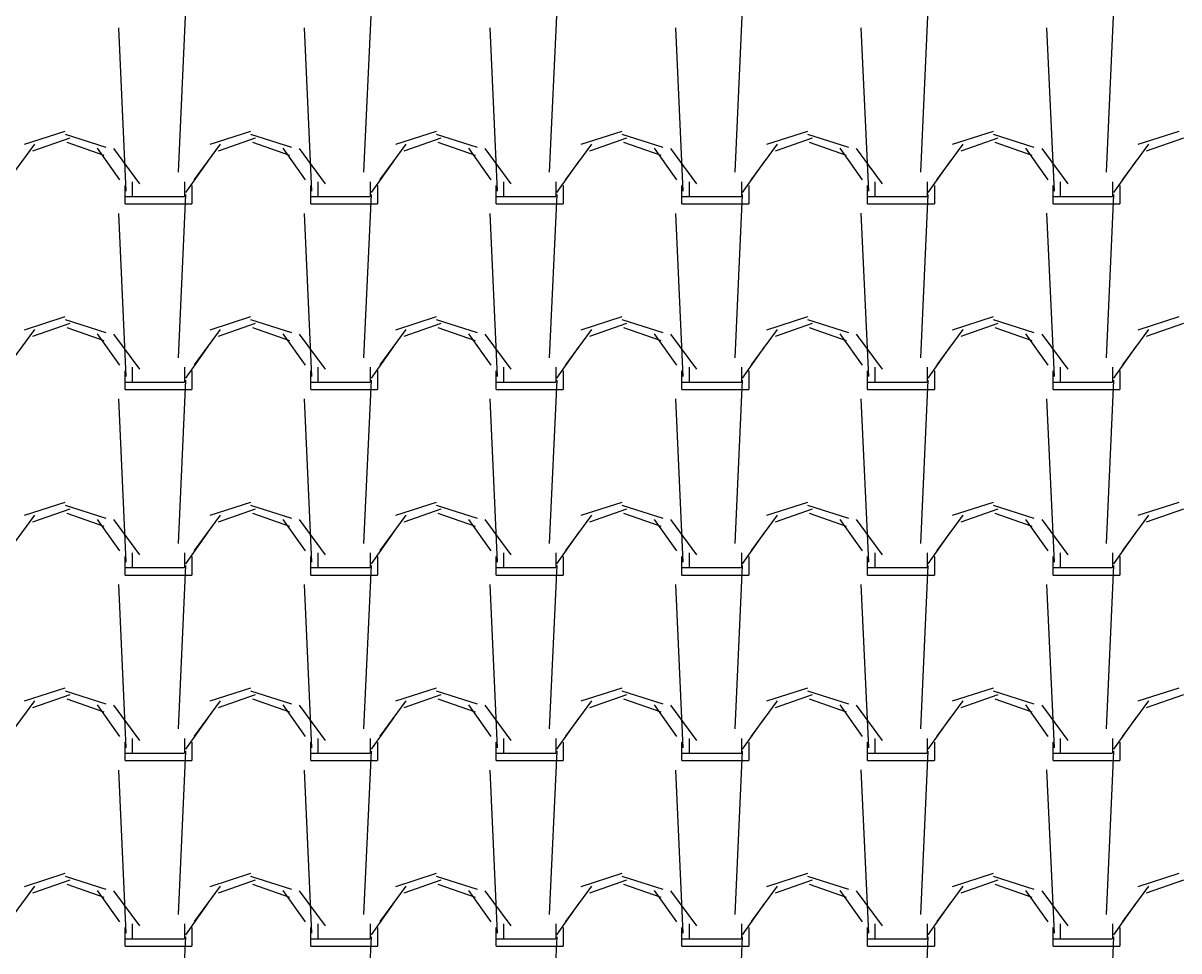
# Model space of a CAD drawing. Header units: millimetres. Extents: x 3923 to 4007, y 744 to 863.
# Drawn here: x 3935.642 to 3937.211, y 829.659 to 830.919 of the extents above; entities that cross this region are included whole.
import ezdxf

# ---------------------------------------------------------------- set-up
doc = ezdxf.new("R2010")
doc.units = ezdxf.units.MM
doc.layers.add('-HIDRO', color=8, linetype='Continuous')

msp = doc.modelspace()

# ---------------------------------------------------------------- linework, layer by layer
at = {"layer": '-HIDRO', "linetype": 'Continuous'}
for p, q in [((3935.853, 830.7168), (3935.8631, 830.9385)), ((3936.105, 830.7167), (3936.1151, 830.9385)), ((3936.357, 830.7167), (3936.3671, 830.9385)), ((3936.609, 830.7167), (3936.6191, 830.9385)), ((3936.861, 830.7167), (3936.8711, 830.9385)), ((3937.113, 830.7167), (3937.1231, 830.9385)), ((3935.7823, 830.6911), (3935.7722, 830.9128)), ((3936.0343, 830.6911), (3936.0242, 830.9128)), ((3936.2863, 830.6911), (3936.2762, 830.9128)), ((3936.5383, 830.6911), (3936.5282, 830.9128)), ((3936.7903, 830.6911), (3936.7802, 830.9129)), ((3937.0423, 830.6911), (3937.0322, 830.9129)), ((3935.6991, 830.7721), (3935.6436, 830.7544)), ((3935.9511, 830.7721), (3935.8956, 830.7544)), ((3936.2031, 830.7721), (3936.1476, 830.7544)), ((3936.4551, 830.7721), (3936.3996, 830.7544)), ((3936.7071, 830.7721), (3936.6516, 830.7544)), ((3936.9591, 830.7721), (3936.9036, 830.7544)), ((3937.2111, 830.7721), (3937.1556, 830.7544)), ((3935.6579, 830.7549), (3935.6226, 830.707)), ((3935.7055, 830.7631), (3935.6551, 830.7455)), ((3935.7551, 830.7505), (3935.6996, 830.7681)), ((3935.7523, 830.7396), (3935.7019, 830.7572)), ((3935.9099, 830.7549), (3935.8746, 830.707)), ((3935.9575, 830.7631), (3935.9071, 830.7455)), ((3936.0071, 830.7505), (3935.9516, 830.7681)), ((3936.0043, 830.7396), (3935.9539, 830.7572)), ((3936.1619, 830.7549), (3936.1266, 830.707)), ((3936.2095, 830.7631), (3936.1591, 830.7455)), ((3936.2591, 830.7505), (3936.2036, 830.7681)), ((3936.2563, 830.7396), (3936.2059, 830.7572)), ((3936.4139, 830.7549), (3936.3786, 830.707)), ((3936.4615, 830.7631), (3936.4111, 830.7455)), ((3936.5111, 830.7505), (3936.4556, 830.7681)), ((3936.5083, 830.7396), (3936.4579, 830.7572)), ((3936.6659, 830.7549), (3936.6306, 830.707)), ((3936.7135, 830.7631), (3936.6631, 830.7455)), ((3936.7631, 830.7505), (3936.7076, 830.7681)), ((3936.7603, 830.7396), (3936.7099, 830.7572)), ((3936.9179, 830.7549), (3936.8826, 830.707)), ((3936.9655, 830.7631), (3936.9151, 830.7455)), ((3937.0151, 830.7505), (3936.9596, 830.7681)), ((3937.0123, 830.7396), (3936.9619, 830.7572)), ((3937.1699, 830.7549), (3937.1346, 830.707)), ((3937.2175, 830.7631), (3937.1671, 830.7455)), ((3935.7737, 830.7065), (3935.7434, 830.7493)), ((3935.8009, 830.7011), (3935.7656, 830.749)), ((3936.0257, 830.7065), (3935.9954, 830.7493)), ((3936.0529, 830.7011), (3936.0176, 830.749)), ((3936.2777, 830.7065), (3936.2474, 830.7493)), ((3936.3049, 830.7011), (3936.2696, 830.749)), ((3936.5297, 830.7065), (3936.4994, 830.7493)), ((3936.5569, 830.7011), (3936.5216, 830.749)), ((3936.7817, 830.7065), (3936.7514, 830.7493)), ((3936.8089, 830.7011), (3936.7736, 830.749)), ((3937.0337, 830.7065), (3937.0034, 830.7493)), ((3937.0609, 830.7011), (3937.0256, 830.749)), ((3935.8929, 830.7319), (3935.8626, 830.6891)), ((3936.1449, 830.7319), (3936.1146, 830.6891)), ((3936.3969, 830.7319), (3936.3666, 830.6891)), ((3936.6489, 830.7319), (3936.6186, 830.6891)), ((3936.9009, 830.7319), (3936.8706, 830.6891)), ((3937.1529, 830.7319), (3937.1226, 830.6891)), ((3935.7807, 830.6736), (3935.7807, 830.6988)), ((3935.7908, 830.6837), (3935.7908, 830.7038)), ((3935.8614, 830.7038), (3935.8614, 830.6837)), ((3935.8714, 830.6988), (3935.8714, 830.6736)), ((3936.0327, 830.6736), (3936.0327, 830.6988)), ((3936.0428, 830.6837), (3936.0428, 830.7038)), ((3936.1134, 830.7038), (3936.1134, 830.6837)), ((3936.1234, 830.6988), (3936.1234, 830.6736)), ((3936.2847, 830.6736), (3936.2847, 830.6988)), ((3936.2948, 830.6837), (3936.2948, 830.7038)), ((3936.3654, 830.7038), (3936.3654, 830.6837)), ((3936.3754, 830.6988), (3936.3754, 830.6736)), ((3936.5367, 830.6736), (3936.5367, 830.6988)), ((3936.5468, 830.6837), (3936.5468, 830.7038)), ((3936.6174, 830.7038), (3936.6174, 830.6837)), ((3936.6274, 830.6988), (3936.6274, 830.6736)), ((3936.7887, 830.6736), (3936.7887, 830.6988)), ((3936.7988, 830.6837), (3936.7988, 830.7038)), ((3936.8694, 830.7038), (3936.8694, 830.6837)), ((3936.8794, 830.6988), (3936.8794, 830.6736)), ((3937.0407, 830.6736), (3937.0407, 830.6988)), ((3937.0508, 830.6837), (3937.0508, 830.7038)), ((3937.1214, 830.7038), (3937.1214, 830.6837)), ((3937.1314, 830.6988), (3937.1314, 830.6736)), ((3935.7807, 830.6837), (3935.7908, 830.6837)), ((3935.7908, 830.6837), (3935.8614, 830.6837)), ((3935.853, 830.4648), (3935.8631, 830.6865)), ((3936.0327, 830.6837), (3936.0428, 830.6837)), ((3936.0428, 830.6837), (3936.1134, 830.6837)), ((3936.105, 830.4647), (3936.1151, 830.6865)), ((3936.2847, 830.6837), (3936.2948, 830.6837)), ((3936.2948, 830.6837), (3936.3654, 830.6837)), ((3936.357, 830.4647), (3936.3671, 830.6865)), ((3936.5367, 830.6837), (3936.5468, 830.6837)), ((3936.5468, 830.6837), (3936.6174, 830.6837)), ((3936.609, 830.4647), (3936.6191, 830.6865)), ((3936.7887, 830.6837), (3936.7988, 830.6837)), ((3936.7988, 830.6837), (3936.8694, 830.6837)), ((3936.861, 830.4647), (3936.8711, 830.6865)), ((3937.0407, 830.6837), (3937.0508, 830.6837)), ((3937.0508, 830.6837), (3937.1214, 830.6837)), ((3937.113, 830.4647), (3937.1231, 830.6865)), ((3935.7823, 830.4391), (3935.7722, 830.6608)), ((3935.7807, 830.6736), (3935.7908, 830.6736)), ((3935.7908, 830.6736), (3935.8714, 830.6736)), ((3936.0343, 830.4391), (3936.0242, 830.6608)), ((3936.0327, 830.6736), (3936.0428, 830.6736)), ((3936.0428, 830.6736), (3936.1234, 830.6736)), ((3936.2863, 830.4391), (3936.2762, 830.6608)), ((3936.2847, 830.6736), (3936.2948, 830.6736)), ((3936.2948, 830.6736), (3936.3754, 830.6736)), ((3936.5383, 830.4391), (3936.5282, 830.6608)), ((3936.5367, 830.6736), (3936.5468, 830.6736)), ((3936.5468, 830.6736), (3936.6274, 830.6736)), ((3936.7903, 830.4391), (3936.7802, 830.6609)), ((3936.7887, 830.6736), (3936.7988, 830.6736)), ((3936.7988, 830.6736), (3936.8794, 830.6736)), ((3937.0423, 830.4391), (3937.0322, 830.6609)), ((3937.0407, 830.6736), (3937.0508, 830.6736)), ((3937.0508, 830.6736), (3937.1314, 830.6736)), ((3935.6991, 830.5201), (3935.6436, 830.5024)), ((3935.9511, 830.5201), (3935.8956, 830.5024)), ((3936.2031, 830.5201), (3936.1476, 830.5024)), ((3936.4551, 830.5201), (3936.3996, 830.5024)), ((3936.7071, 830.5201), (3936.6516, 830.5024)), ((3936.9591, 830.5201), (3936.9036, 830.5024)), ((3937.2111, 830.5201), (3937.1556, 830.5024)), ((3935.7055, 830.5111), (3935.6551, 830.4935)), ((3935.7551, 830.4985), (3935.6996, 830.5161)), ((3935.7523, 830.4876), (3935.7019, 830.5052)), ((3935.9575, 830.5111), (3935.9071, 830.4935)), ((3936.0071, 830.4985), (3935.9516, 830.5161)), ((3936.0043, 830.4876), (3935.9539, 830.5052)), ((3936.2095, 830.5111), (3936.1591, 830.4935)), ((3936.2591, 830.4985), (3936.2036, 830.5161)), ((3936.2563, 830.4876), (3936.2059, 830.5052)), ((3936.4615, 830.5111), (3936.4111, 830.4935)), ((3936.5111, 830.4985), (3936.4556, 830.5161)), ((3936.5083, 830.4876), (3936.4579, 830.5052)), ((3936.7135, 830.5111), (3936.6631, 830.4935)), ((3936.7631, 830.4985), (3936.7076, 830.5161)), ((3936.7603, 830.4876), (3936.7099, 830.5052)), ((3936.9655, 830.5111), (3936.9151, 830.4935)), ((3937.0151, 830.4985), (3936.9596, 830.5161)), ((3937.0123, 830.4876), (3936.9619, 830.5052)), ((3937.2175, 830.5111), (3937.1671, 830.4935)), ((3935.6579, 830.5029), (3935.6226, 830.455)), ((3935.7737, 830.4545), (3935.7434, 830.4973)), ((3935.8009, 830.4491), (3935.7656, 830.497)), ((3935.9099, 830.5029), (3935.8746, 830.455)), ((3936.0257, 830.4545), (3935.9954, 830.4973)), ((3936.0529, 830.4491), (3936.0176, 830.497)), ((3936.1619, 830.5029), (3936.1266, 830.455)), ((3936.2777, 830.4545), (3936.2474, 830.4973)), ((3936.3049, 830.4491), (3936.2696, 830.497)), ((3936.4139, 830.5029), (3936.3786, 830.455)), ((3936.5297, 830.4545), (3936.4994, 830.4973)), ((3936.5569, 830.4491), (3936.5216, 830.497)), ((3936.6659, 830.5029), (3936.6306, 830.455)), ((3936.7817, 830.4545), (3936.7514, 830.4973)), ((3936.8089, 830.4491), (3936.7736, 830.497)), ((3936.9179, 830.5029), (3936.8826, 830.455)), ((3937.0337, 830.4545), (3937.0034, 830.4973)), ((3937.0609, 830.4491), (3937.0256, 830.497)), ((3937.1699, 830.5029), (3937.1346, 830.455)), ((3935.8929, 830.4799), (3935.8626, 830.4371)), ((3936.1449, 830.4799), (3936.1146, 830.4371)), ((3936.3969, 830.4799), (3936.3666, 830.4371)), ((3936.6489, 830.4799), (3936.6186, 830.4371)), ((3936.9009, 830.4799), (3936.8706, 830.4371)), ((3937.1529, 830.4799), (3937.1226, 830.4371)), ((3935.7807, 830.4216), (3935.7807, 830.4468)), ((3935.7908, 830.4317), (3935.7908, 830.4518)), ((3935.8614, 830.4518), (3935.8614, 830.4317)), ((3935.8714, 830.4468), (3935.8714, 830.4216)), ((3936.0327, 830.4216), (3936.0327, 830.4468)), ((3936.0428, 830.4317), (3936.0428, 830.4518)), ((3936.1134, 830.4518), (3936.1134, 830.4317)), ((3936.1234, 830.4468), (3936.1234, 830.4216)), ((3936.2847, 830.4216), (3936.2847, 830.4468)), ((3936.2948, 830.4317), (3936.2948, 830.4518)), ((3936.3654, 830.4518), (3936.3654, 830.4317)), ((3936.3754, 830.4468), (3936.3754, 830.4216)), ((3936.5367, 830.4216), (3936.5367, 830.4468)), ((3936.5468, 830.4317), (3936.5468, 830.4518)), ((3936.6174, 830.4518), (3936.6174, 830.4317)), ((3936.6274, 830.4468), (3936.6274, 830.4216)), ((3936.7887, 830.4216), (3936.7887, 830.4468)), ((3936.7988, 830.4317), (3936.7988, 830.4518)), ((3936.8694, 830.4518), (3936.8694, 830.4317)), ((3936.8794, 830.4468), (3936.8794, 830.4216)), ((3937.0407, 830.4216), (3937.0407, 830.4468)), ((3937.0508, 830.4317), (3937.0508, 830.4518)), ((3937.1214, 830.4518), (3937.1214, 830.4317)), ((3937.1314, 830.4468), (3937.1314, 830.4216)), ((3935.7807, 830.4317), (3935.7908, 830.4317)), ((3935.7908, 830.4317), (3935.8614, 830.4317)), ((3935.853, 830.2127), (3935.8631, 830.4345)), ((3936.0327, 830.4317), (3936.0428, 830.4317)), ((3936.0428, 830.4317), (3936.1134, 830.4317)), ((3936.105, 830.2127), (3936.1151, 830.4345)), ((3936.2847, 830.4317), (3936.2948, 830.4317)), ((3936.2948, 830.4317), (3936.3654, 830.4317)), ((3936.357, 830.2127), (3936.3671, 830.4345)), ((3936.5367, 830.4317), (3936.5468, 830.4317)), ((3936.5468, 830.4317), (3936.6174, 830.4317)), ((3936.609, 830.2127), (3936.6191, 830.4345)), ((3936.7887, 830.4317), (3936.7988, 830.4317)), ((3936.7988, 830.4317), (3936.8694, 830.4317)), ((3936.861, 830.2127), (3936.8711, 830.4345)), ((3937.0407, 830.4317), (3937.0508, 830.4317)), ((3937.0508, 830.4317), (3937.1214, 830.4317)), ((3937.113, 830.2127), (3937.1231, 830.4345)), ((3935.7807, 830.4216), (3935.7908, 830.4216)), ((3935.7908, 830.4216), (3935.8714, 830.4216)), ((3936.0327, 830.4216), (3936.0428, 830.4216)), ((3936.0428, 830.4216), (3936.1234, 830.4216)), ((3936.2847, 830.4216), (3936.2948, 830.4216)), ((3936.2948, 830.4216), (3936.3754, 830.4216)), ((3936.5367, 830.4216), (3936.5468, 830.4216)), ((3936.5468, 830.4216), (3936.6274, 830.4216)), ((3936.7887, 830.4216), (3936.7988, 830.4216)), ((3936.7988, 830.4216), (3936.8794, 830.4216)), ((3937.0407, 830.4216), (3937.0508, 830.4216)), ((3937.0508, 830.4216), (3937.1314, 830.4216)), ((3935.7823, 830.1871), (3935.7722, 830.4088)), ((3936.0343, 830.1871), (3936.0242, 830.4088)), ((3936.2863, 830.1871), (3936.2762, 830.4088)), ((3936.5383, 830.1871), (3936.5282, 830.4088)), ((3936.7903, 830.1871), (3936.7802, 830.4089)), ((3937.0423, 830.1871), (3937.0322, 830.4089)), ((3935.6991, 830.2681), (3935.6436, 830.2504)), ((3935.7055, 830.2591), (3935.6551, 830.2415)), ((3935.7551, 830.2465), (3935.6996, 830.2641)), ((3935.7523, 830.2356), (3935.7019, 830.2532)), ((3935.9511, 830.2681), (3935.8956, 830.2504)), ((3935.9575, 830.2591), (3935.9071, 830.2415)), ((3936.0071, 830.2465), (3935.9516, 830.2641)), ((3936.0043, 830.2356), (3935.9539, 830.2532)), ((3936.2031, 830.2681), (3936.1476, 830.2504)), ((3936.2095, 830.2591), (3936.1591, 830.2415)), ((3936.2591, 830.2465), (3936.2036, 830.2641)), ((3936.2563, 830.2356), (3936.2059, 830.2532)), ((3936.4551, 830.2681), (3936.3996, 830.2504)), ((3936.4615, 830.2591), (3936.4111, 830.2415)), ((3936.5111, 830.2465), (3936.4556, 830.2641)), ((3936.5083, 830.2356), (3936.4579, 830.2532)), ((3936.7071, 830.2681), (3936.6516, 830.2504)), ((3936.7135, 830.2591), (3936.6631, 830.2415)), ((3936.7631, 830.2465), (3936.7076, 830.2641)), ((3936.7603, 830.2356), (3936.7099, 830.2532)), ((3936.9591, 830.2681), (3936.9036, 830.2504)), ((3936.9655, 830.2591), (3936.9151, 830.2415)), ((3937.0151, 830.2465), (3936.9596, 830.2641)), ((3937.0123, 830.2356), (3936.9619, 830.2532)), ((3937.2111, 830.2681), (3937.1556, 830.2504)), ((3937.2175, 830.2591), (3937.1671, 830.2415)), ((3935.6579, 830.2509), (3935.6226, 830.203)), ((3935.7737, 830.2025), (3935.7434, 830.2453)), ((3935.8009, 830.1971), (3935.7656, 830.245)), ((3935.9099, 830.2509), (3935.8746, 830.203)), ((3936.0257, 830.2025), (3935.9954, 830.2453)), ((3936.0529, 830.1971), (3936.0176, 830.245)), ((3936.1619, 830.2509), (3936.1266, 830.203)), ((3936.2777, 830.2025), (3936.2474, 830.2453)), ((3936.3049, 830.1971), (3936.2696, 830.245)), ((3936.4139, 830.2509), (3936.3786, 830.203)), ((3936.5297, 830.2025), (3936.4994, 830.2453)), ((3936.5569, 830.1971), (3936.5216, 830.245)), ((3936.6659, 830.2509), (3936.6306, 830.203)), ((3936.7817, 830.2025), (3936.7514, 830.2453)), ((3936.8089, 830.1971), (3936.7736, 830.245)), ((3936.9179, 830.2509), (3936.8826, 830.203)), ((3937.0337, 830.2025), (3937.0034, 830.2453)), ((3937.0609, 830.1971), (3937.0256, 830.245)), ((3937.1699, 830.2509), (3937.1346, 830.203)), ((3935.8929, 830.2279), (3935.8626, 830.1851)), ((3936.1449, 830.2279), (3936.1146, 830.1851)), ((3936.3969, 830.2279), (3936.3666, 830.1851)), ((3936.6489, 830.2279), (3936.6186, 830.1851)), ((3936.9009, 830.2279), (3936.8706, 830.1851)), ((3937.1529, 830.2279), (3937.1226, 830.1851)), ((3935.7807, 830.1696), (3935.7807, 830.1948)), ((3935.7908, 830.1797), (3935.7908, 830.1998)), ((3935.8614, 830.1998), (3935.8614, 830.1797)), ((3935.8714, 830.1948), (3935.8714, 830.1696)), ((3936.0327, 830.1696), (3936.0327, 830.1948)), ((3936.0428, 830.1797), (3936.0428, 830.1998)), ((3936.1134, 830.1998), (3936.1134, 830.1797)), ((3936.1234, 830.1948), (3936.1234, 830.1696)), ((3936.2847, 830.1696), (3936.2847, 830.1948)), ((3936.2948, 830.1797), (3936.2948, 830.1998)), ((3936.3654, 830.1998), (3936.3654, 830.1797)), ((3936.3754, 830.1948), (3936.3754, 830.1696)), ((3936.5367, 830.1696), (3936.5367, 830.1948)), ((3936.5468, 830.1797), (3936.5468, 830.1998)), ((3936.6174, 830.1998), (3936.6174, 830.1797)), ((3936.6274, 830.1948), (3936.6274, 830.1696)), ((3936.7887, 830.1696), (3936.7887, 830.1948)), ((3936.7988, 830.1797), (3936.7988, 830.1998)), ((3936.8694, 830.1998), (3936.8694, 830.1797)), ((3936.8794, 830.1948), (3936.8794, 830.1696)), ((3937.0407, 830.1696), (3937.0407, 830.1948)), ((3937.0508, 830.1797), (3937.0508, 830.1998)), ((3937.1214, 830.1998), (3937.1214, 830.1797)), ((3937.1314, 830.1948), (3937.1314, 830.1696)), ((3935.7807, 830.1797), (3935.7908, 830.1797)), ((3935.7908, 830.1797), (3935.8614, 830.1797)), ((3935.853, 829.9607), (3935.8631, 830.1825)), ((3936.0327, 830.1797), (3936.0428, 830.1797)), ((3936.0428, 830.1797), (3936.1134, 830.1797)), ((3936.105, 829.9607), (3936.1151, 830.1825)), ((3936.2847, 830.1797), (3936.2948, 830.1797)), ((3936.2948, 830.1797), (3936.3654, 830.1797)), ((3936.357, 829.9607), (3936.3671, 830.1825)), ((3936.5367, 830.1797), (3936.5468, 830.1797)), ((3936.5468, 830.1797), (3936.6174, 830.1797)), ((3936.609, 829.9607), (3936.6191, 830.1825)), ((3936.7887, 830.1797), (3936.7988, 830.1797)), ((3936.7988, 830.1797), (3936.8694, 830.1797)), ((3936.861, 829.9607), (3936.8711, 830.1825)), ((3937.0407, 830.1797), (3937.0508, 830.1797)), ((3937.0508, 830.1797), (3937.1214, 830.1797)), ((3937.113, 829.9607), (3937.1231, 830.1825)), ((3935.7807, 830.1696), (3935.7908, 830.1696)), ((3935.7908, 830.1696), (3935.8714, 830.1696)), ((3936.0327, 830.1696), (3936.0428, 830.1696)), ((3936.0428, 830.1696), (3936.1234, 830.1696)), ((3936.2847, 830.1696), (3936.2948, 830.1696)), ((3936.2948, 830.1696), (3936.3754, 830.1696)), ((3936.5367, 830.1696), (3936.5468, 830.1696)), ((3936.5468, 830.1696), (3936.6274, 830.1696)), ((3936.7887, 830.1696), (3936.7988, 830.1696)), ((3936.7988, 830.1696), (3936.8794, 830.1696)), ((3937.0407, 830.1696), (3937.0508, 830.1696)), ((3937.0508, 830.1696), (3937.1314, 830.1696)), ((3935.7823, 829.9351), (3935.7722, 830.1568)), ((3936.0343, 829.9351), (3936.0242, 830.1568)), ((3936.2863, 829.9351), (3936.2762, 830.1568)), ((3936.5383, 829.9351), (3936.5282, 830.1568)), ((3936.7903, 829.9351), (3936.7802, 830.1569)), ((3937.0423, 829.9351), (3937.0322, 830.1569)), ((3935.6991, 830.0161), (3935.6436, 829.9984)), ((3935.7055, 830.0071), (3935.6551, 829.9895)), ((3935.7551, 829.9945), (3935.6996, 830.0121)), ((3935.9511, 830.0161), (3935.8956, 829.9984)), ((3935.9575, 830.0071), (3935.9071, 829.9895)), ((3936.0071, 829.9945), (3935.9516, 830.0121)), ((3936.2031, 830.0161), (3936.1476, 829.9984)), ((3936.2095, 830.0071), (3936.1591, 829.9895)), ((3936.2591, 829.9945), (3936.2036, 830.0121)), ((3936.4551, 830.0161), (3936.3996, 829.9984)), ((3936.4615, 830.0071), (3936.4111, 829.9895)), ((3936.5111, 829.9945), (3936.4556, 830.0121)), ((3936.7071, 830.0161), (3936.6516, 829.9984)), ((3936.7135, 830.0071), (3936.6631, 829.9895)), ((3936.7631, 829.9945), (3936.7076, 830.0121)), ((3936.9591, 830.0161), (3936.9036, 829.9984)), ((3936.9655, 830.0071), (3936.9151, 829.9895)), ((3937.0151, 829.9945), (3936.9596, 830.0121)), ((3937.2111, 830.0161), (3937.1556, 829.9984)), ((3937.2175, 830.0071), (3937.1671, 829.9895)), ((3935.6579, 829.9989), (3935.6226, 829.951)), ((3935.7523, 829.9836), (3935.7019, 830.0012)), ((3935.7737, 829.9505), (3935.7434, 829.9933)), ((3935.8009, 829.9451), (3935.7656, 829.993)), ((3935.9099, 829.9989), (3935.8746, 829.951)), ((3936.0043, 829.9836), (3935.9539, 830.0012)), ((3936.0257, 829.9505), (3935.9954, 829.9933)), ((3936.0529, 829.9451), (3936.0176, 829.993)), ((3936.1619, 829.9989), (3936.1266, 829.951)), ((3936.2563, 829.9836), (3936.2059, 830.0012)), ((3936.2777, 829.9505), (3936.2474, 829.9933)), ((3936.3049, 829.9451), (3936.2696, 829.993)), ((3936.4139, 829.9989), (3936.3786, 829.951)), ((3936.5083, 829.9836), (3936.4579, 830.0012)), ((3936.5297, 829.9505), (3936.4994, 829.9933)), ((3936.5569, 829.9451), (3936.5216, 829.993)), ((3936.6659, 829.9989), (3936.6306, 829.951)), ((3936.7603, 829.9836), (3936.7099, 830.0012)), ((3936.7817, 829.9505), (3936.7514, 829.9933)), ((3936.8089, 829.9451), (3936.7736, 829.993)), ((3936.9179, 829.9989), (3936.8826, 829.951)), ((3937.0123, 829.9836), (3936.9619, 830.0012)), ((3937.0337, 829.9505), (3937.0034, 829.9933)), ((3937.0609, 829.9451), (3937.0256, 829.993)), ((3937.1699, 829.9989), (3937.1346, 829.951)), ((3935.8929, 829.9759), (3935.8626, 829.9331)), ((3936.1449, 829.9759), (3936.1146, 829.9331)), ((3936.3969, 829.9759), (3936.3666, 829.9331)), ((3936.6489, 829.9759), (3936.6186, 829.9331)), ((3936.9009, 829.9759), (3936.8706, 829.9331)), ((3937.1529, 829.9759), (3937.1226, 829.9331)), ((3935.7807, 829.9176), (3935.7807, 829.9428)), ((3935.7908, 829.9277), (3935.7908, 829.9478)), ((3935.8614, 829.9478), (3935.8614, 829.9277)), ((3935.8714, 829.9428), (3935.8714, 829.9176)), ((3936.0327, 829.9176), (3936.0327, 829.9428)), ((3936.0428, 829.9277), (3936.0428, 829.9478)), ((3936.1134, 829.9478), (3936.1134, 829.9277)), ((3936.1234, 829.9428), (3936.1234, 829.9176)), ((3936.2847, 829.9176), (3936.2847, 829.9428)), ((3936.2948, 829.9277), (3936.2948, 829.9478)), ((3936.3654, 829.9478), (3936.3654, 829.9277)), ((3936.3754, 829.9428), (3936.3754, 829.9176)), ((3936.5367, 829.9176), (3936.5367, 829.9428)), ((3936.5468, 829.9277), (3936.5468, 829.9478)), ((3936.6174, 829.9478), (3936.6174, 829.9277)), ((3936.6274, 829.9428), (3936.6274, 829.9176)), ((3936.7887, 829.9176), (3936.7887, 829.9428)), ((3936.7988, 829.9277), (3936.7988, 829.9478)), ((3936.8694, 829.9478), (3936.8694, 829.9277)), ((3936.8794, 829.9428), (3936.8794, 829.9176)), ((3937.0407, 829.9176), (3937.0407, 829.9428)), ((3937.0508, 829.9277), (3937.0508, 829.9478)), ((3937.1214, 829.9478), (3937.1214, 829.9277)), ((3937.1314, 829.9428), (3937.1314, 829.9176)), ((3935.7807, 829.9277), (3935.7908, 829.9277)), ((3935.7908, 829.9277), (3935.8614, 829.9277)), ((3935.853, 829.7087), (3935.8631, 829.9305)), ((3936.0327, 829.9277), (3936.0428, 829.9277)), ((3936.0428, 829.9277), (3936.1134, 829.9277)), ((3936.105, 829.7087), (3936.1151, 829.9305)), ((3936.2847, 829.9277), (3936.2948, 829.9277)), ((3936.2948, 829.9277), (3936.3654, 829.9277)), ((3936.357, 829.7087), (3936.3671, 829.9305)), ((3936.5367, 829.9277), (3936.5468, 829.9277)), ((3936.5468, 829.9277), (3936.6174, 829.9277)), ((3936.609, 829.7087), (3936.6191, 829.9305)), ((3936.7887, 829.9277), (3936.7988, 829.9277)), ((3936.7988, 829.9277), (3936.8694, 829.9277)), ((3936.861, 829.7087), (3936.8711, 829.9305)), ((3937.0407, 829.9277), (3937.0508, 829.9277)), ((3937.0508, 829.9277), (3937.1214, 829.9277)), ((3937.113, 829.7087), (3937.1231, 829.9305)), ((3935.7807, 829.9176), (3935.7908, 829.9176)), ((3935.7908, 829.9176), (3935.8714, 829.9176)), ((3936.0327, 829.9176), (3936.0428, 829.9176)), ((3936.0428, 829.9176), (3936.1234, 829.9176)), ((3936.2847, 829.9176), (3936.2948, 829.9176)), ((3936.2948, 829.9176), (3936.3754, 829.9176)), ((3936.5367, 829.9176), (3936.5468, 829.9176)), ((3936.5468, 829.9176), (3936.6274, 829.9176)), ((3936.7887, 829.9176), (3936.7988, 829.9176)), ((3936.7988, 829.9176), (3936.8794, 829.9176)), ((3937.0407, 829.9176), (3937.0508, 829.9176)), ((3937.0508, 829.9176), (3937.1314, 829.9176)), ((3935.7823, 829.6831), (3935.7722, 829.9048)), ((3936.0343, 829.6831), (3936.0242, 829.9048)), ((3936.2863, 829.6831), (3936.2762, 829.9048)), ((3936.5383, 829.6831), (3936.5282, 829.9048)), ((3936.7903, 829.6831), (3936.7802, 829.9049)), ((3937.0423, 829.6831), (3937.0322, 829.9049)), ((3935.6991, 829.7641), (3935.6436, 829.7464)), ((3935.7055, 829.7551), (3935.6551, 829.7375)), ((3935.7551, 829.7425), (3935.6996, 829.7601)), ((3935.9511, 829.7641), (3935.8956, 829.7464)), ((3935.9575, 829.7551), (3935.9071, 829.7375)), ((3936.0071, 829.7425), (3935.9516, 829.7601)), ((3936.2031, 829.7641), (3936.1476, 829.7464)), ((3936.2095, 829.7551), (3936.1591, 829.7375)), ((3936.2591, 829.7425), (3936.2036, 829.7601)), ((3936.4551, 829.7641), (3936.3996, 829.7464)), ((3936.4615, 829.7551), (3936.4111, 829.7375)), ((3936.5111, 829.7425), (3936.4556, 829.7601)), ((3936.7071, 829.7641), (3936.6516, 829.7464)), ((3936.7135, 829.7551), (3936.6631, 829.7375)), ((3936.7631, 829.7425), (3936.7076, 829.7601)), ((3936.9591, 829.7641), (3936.9036, 829.7464)), ((3936.9655, 829.7551), (3936.9151, 829.7375)), ((3937.0151, 829.7425), (3936.9596, 829.7601)), ((3937.2111, 829.7641), (3937.1556, 829.7464)), ((3937.2175, 829.7551), (3937.1671, 829.7375)), ((3935.6579, 829.7469), (3935.6226, 829.699)), ((3935.7523, 829.7316), (3935.7019, 829.7492)), ((3935.7737, 829.6985), (3935.7434, 829.7413)), ((3935.8009, 829.6931), (3935.7656, 829.741)), ((3935.9099, 829.7469), (3935.8746, 829.699)), ((3936.0043, 829.7316), (3935.9539, 829.7492)), ((3936.0257, 829.6985), (3935.9954, 829.7413)), ((3936.0529, 829.6931), (3936.0176, 829.741)), ((3936.1619, 829.7469), (3936.1266, 829.699)), ((3936.2563, 829.7316), (3936.2059, 829.7492)), ((3936.2777, 829.6985), (3936.2474, 829.7413)), ((3936.3049, 829.6931), (3936.2696, 829.741)), ((3936.4139, 829.7469), (3936.3786, 829.699)), ((3936.5083, 829.7316), (3936.4579, 829.7492)), ((3936.5297, 829.6985), (3936.4994, 829.7413)), ((3936.5569, 829.6931), (3936.5216, 829.741)), ((3936.6659, 829.7469), (3936.6306, 829.699)), ((3936.7603, 829.7316), (3936.7099, 829.7492)), ((3936.7817, 829.6985), (3936.7514, 829.7413)), ((3936.8089, 829.6931), (3936.7736, 829.741)), ((3936.9179, 829.7469), (3936.8826, 829.699)), ((3937.0123, 829.7316), (3936.9619, 829.7492)), ((3937.0337, 829.6985), (3937.0034, 829.7413)), ((3937.0609, 829.6931), (3937.0256, 829.741)), ((3937.1699, 829.7469), (3937.1346, 829.699)), ((3935.8929, 829.7239), (3935.8626, 829.6811)), ((3936.1449, 829.7239), (3936.1146, 829.6811)), ((3936.3969, 829.7239), (3936.3666, 829.6811)), ((3936.6489, 829.7239), (3936.6186, 829.6811)), ((3936.9009, 829.7239), (3936.8706, 829.6811)), ((3937.1529, 829.7239), (3937.1226, 829.6811)), ((3935.7807, 829.6656), (3935.7807, 829.6908)), ((3935.7908, 829.6757), (3935.7908, 829.6958)), ((3935.8614, 829.6958), (3935.8614, 829.6757)), ((3935.8714, 829.6908), (3935.8714, 829.6656)), ((3936.0327, 829.6656), (3936.0327, 829.6908)), ((3936.0428, 829.6757), (3936.0428, 829.6958)), ((3936.1134, 829.6958), (3936.1134, 829.6757)), ((3936.1234, 829.6908), (3936.1234, 829.6656)), ((3936.2847, 829.6656), (3936.2847, 829.6908)), ((3936.2948, 829.6757), (3936.2948, 829.6958)), ((3936.3654, 829.6958), (3936.3654, 829.6757)), ((3936.3754, 829.6908), (3936.3754, 829.6656)), ((3936.5367, 829.6656), (3936.5367, 829.6908)), ((3936.5468, 829.6757), (3936.5468, 829.6958)), ((3936.6174, 829.6958), (3936.6174, 829.6757)), ((3936.6274, 829.6908), (3936.6274, 829.6656)), ((3936.7887, 829.6656), (3936.7887, 829.6908)), ((3936.7988, 829.6757), (3936.7988, 829.6958)), ((3936.8694, 829.6958), (3936.8694, 829.6757)), ((3936.8794, 829.6908), (3936.8794, 829.6656)), ((3937.0407, 829.6656), (3937.0407, 829.6908)), ((3937.0508, 829.6757), (3937.0508, 829.6958)), ((3937.1214, 829.6958), (3937.1214, 829.6757)), ((3937.1314, 829.6908), (3937.1314, 829.6656)), ((3935.7807, 829.6757), (3935.7908, 829.6757)), ((3935.7908, 829.6757), (3935.8614, 829.6757)), ((3935.853, 829.4567), (3935.8631, 829.6785)), ((3936.0327, 829.6757), (3936.0428, 829.6757)), ((3936.0428, 829.6757), (3936.1134, 829.6757)), ((3936.105, 829.4567), (3936.1151, 829.6785)), ((3936.2847, 829.6757), (3936.2948, 829.6757)), ((3936.2948, 829.6757), (3936.3654, 829.6757)), ((3936.357, 829.4567), (3936.3671, 829.6785)), ((3936.5367, 829.6757), (3936.5468, 829.6757)), ((3936.5468, 829.6757), (3936.6174, 829.6757)), ((3936.609, 829.4567), (3936.6191, 829.6785)), ((3936.7887, 829.6757), (3936.7988, 829.6757)), ((3936.7988, 829.6757), (3936.8694, 829.6757)), ((3936.861, 829.4567), (3936.8711, 829.6785)), ((3937.0407, 829.6757), (3937.0508, 829.6757)), ((3937.0508, 829.6757), (3937.1214, 829.6757)), ((3937.113, 829.4567), (3937.1231, 829.6785)), ((3935.7807, 829.6656), (3935.7908, 829.6656)), ((3935.7908, 829.6656), (3935.8714, 829.6656)), ((3936.0327, 829.6656), (3936.0428, 829.6656)), ((3936.0428, 829.6656), (3936.1234, 829.6656)), ((3936.2847, 829.6656), (3936.2948, 829.6656)), ((3936.2948, 829.6656), (3936.3754, 829.6656)), ((3936.5367, 829.6656), (3936.5468, 829.6656)), ((3936.5468, 829.6656), (3936.6274, 829.6656)), ((3936.7887, 829.6656), (3936.7988, 829.6656)), ((3936.7988, 829.6656), (3936.8794, 829.6656)), ((3937.0407, 829.6656), (3937.0508, 829.6656)), ((3937.0508, 829.6656), (3937.1314, 829.6656))]:
    msp.add_line(p, q, dxfattribs=at)

doc.saveas('drawing.dxf')
